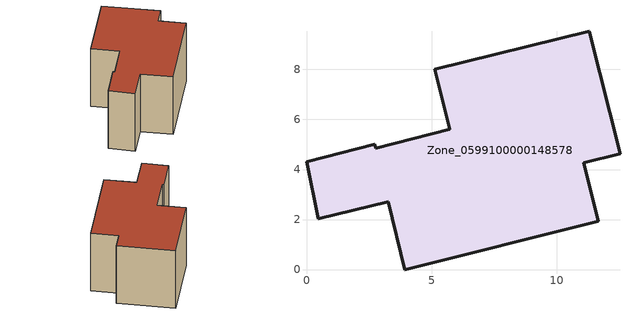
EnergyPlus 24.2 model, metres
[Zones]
Zone_0599100000148578
 floor ground (C_G): 2.77,4.85 5.73,5.61 5.12,8 11.31,9.52 12.53,4.62 11.08,4.26 11.66,1.93 3.93,0 3.27,2.72 0.47,2.04 0,4.31 2.73,5.01 z0
 wall outside (C_F): 0,4.31 0.47,2.04 3.27,2.72 3.93,0 11.66,1.93 11.08,4.26 12.53,4.62 11.31,9.52 5.12,8 5.73,5.61 2.77,4.85 2.73,5.01 0,4.31 z0:5.9
 roof outside (C_R): 5.73,5.61 2.77,4.85 2.73,5.01 0,4.31 0.47,2.04 3.27,2.72 3.93,0 11.66,1.93 11.08,4.26 12.53,4.62 11.31,9.52 5.12,8 z5.9
[BUILDING]
Pand.0599100000148578: North Axis=0; Terrain=City; Loads Convergence Tolerance Value=0.04; Temperature Convergence Tolerance Value=0.4; Solar Distribution=FullExterior; Maximum Number of Warmup Days=25; Minimum Number of Warmup Days=1
[Site:Location]
Rotterdam.The.Hague.AP_ZH_NLD Design_Conditions: Latitude=51.96; Longitude=4.45; Time Zone=1; Elevation=-4.5
[SITE:GROUNDTEMPERATURE:BUILDINGSURFACE]
18, 18, 18, 18, 18, 18, 18, 18, 18, 18, 18, 18
[MATERIAL] Thermal Absorptance=0.9; Solar Absorptance=0.7; Visible Absorptance=0.7
Name | Roughness | Thickness | Conductivity | Density | Specific Heat
G.TC.1965-1974 | MediumSmooth | 0.15 | 0.882353 | 540 | 1210
F.TC.1965-1974 | Rough | 0.3 | 0.697674 | 1920 | 840
R.TC.1965-1974 | MediumRough | 0.2 | 0.232558 | 1500 | 1000
[CONSTRUCTION]
C_G: G.TC.1965-1974
C_F: F.TC.1965-1974
C_R: R.TC.1965-1974
[ZONE]
Zone_0599100000148578: Type=1; Multiplier=1; Ceiling Height=Autocalculate; Volume=Autocalculate; Floor Area=autocalculate; Part of Total Floor Area=Yes
[ZONEINFILTRATION:DESIGNFLOWRATE]
Infil_Zone_0599100000148578: Zone or ZoneList or Space or SpaceList=Zone_0599100000148578; Schedule=AlwaysOn; Design Flow Rate Calculation Method=Flow/Area; Flow Rate per Floor Area=0.003; Constant Term Coefficient=1; Temperature Term Coefficient=0; Velocity Term Coefficient=0; Velocity Squared Term Coefficient=0
[HVACTEMPLATE:ZONE:IDEALLOADSAIRSYSTEM]
Zone_0599100000148578: Maximum Heating Supply Air Temperature=50; Minimum Cooling Supply Air Temperature=13; Maximum Heating Supply Air Humidity Ratio=0.0156; Minimum Cooling Supply Air Humidity Ratio=0.0077; Heating Limit=NoLimit; Cooling Limit=NoLimit; Dehumidification Control Type=ConstantSensibleHeatRatio; Cooling Sensible Heat Ratio=0.7; Dehumidification Setpoint=60; Humidification Control Type=None; Humidification Setpoint=30; Outdoor Air Method=None; Outdoor Air Flow Rate per Person=0.00944; Outdoor Air Flow Rate per Zone Floor Area=0; Outdoor Air Flow Rate per Zone=0; Demand Controlled Ventilation Type=None; Outdoor Air Economizer Type=NoEconomizer; Heat Recovery Type=None; Sensible Heat Recovery Effectiveness=0.7; Latent Heat Recovery Effectiveness=0.65
[ZONECONTROL:THERMOSTAT]
ThermostatControl_Zone_0599100000148578: Zone or ZoneList=Zone_0599100000148578; Control Type Schedule=DualSetpointControlType; Control 1=Thermostat_Zone_0599100000148578; Temperature Difference Between Cutout And Setpoint=0
[THERMOSTATSETPOINT:DUALSETPOINT]
Thermostat_Zone_0599100000148578: Heating Setpoint Temperature Schedule=HeatingSetpoint_Zone_0599100000148578; Cooling Setpoint Temperature Schedule=CoolingSetpoint_Zone_0599100000148578
[SCHEDULE:COMPACT]
HeatingSetpoint_Zone_0599100000148578: Through: 12/31, For: AllDays, Until: 24:00, 21
CoolingSetpoint_Zone_0599100000148578: Through: 12/31, For: AllDays, Until: 24:00, 24
DualSetpointControlType: Through: 12/31, For: AllDays, Until: 24:00, 4
AlwaysOn: Through: 12/31, For: AllDays, Until: 24:00, 1
